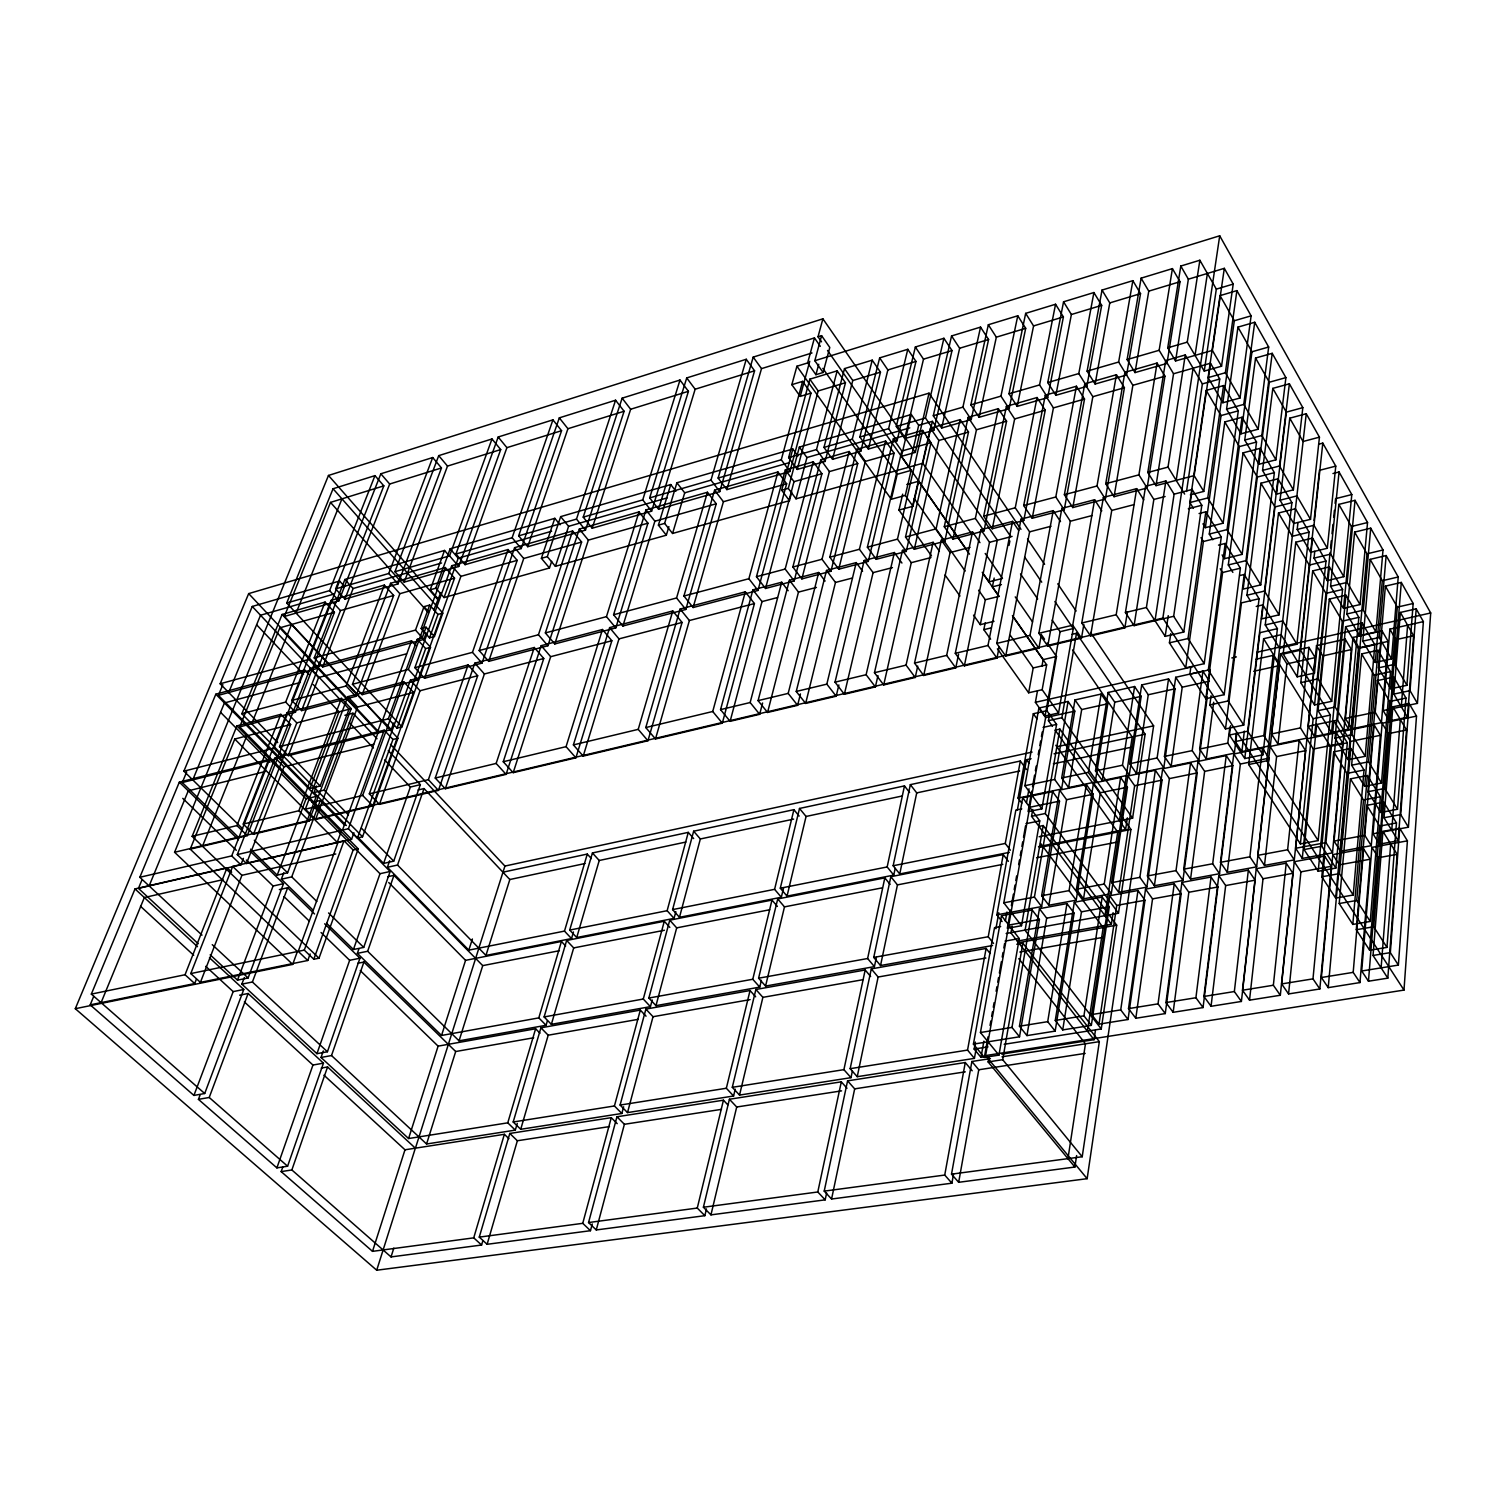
<?xml version="1.0" encoding="UTF-8"?>
<svg xmlns="http://www.w3.org/2000/svg" width="1506" height="1506" viewBox="0 0 1506 1506"><rect width="100%" height="100%" fill="white"/><g stroke="black" fill="none" stroke-linecap="round" stroke-linejoin="round"><path stroke-width="1.5" d="M1047.178 643.043L1056.497 656.503L1046.858 710.7L1033.323 713.731L1018.037 798.067L1061.579 789.031L1074.795 711.114L1068.074 701.476L1038.876 708.046L1045.635 717.59L985.602 1055.574L1403.987 990.082L1430.7 612.961L1219.709 235.783L814.821 360.706L823.104 372.49L815.932 374.693L807.649 362.927L814.445 337.909L753.188 357.11L718.117 478.061L726.871 489.601L789.916 471.529L810.981 393.141L802.623 381.376L791.836 384.67L800.213 396.398L810.981 393.141M1361.725 970.993L1398.377 965.082L1407.413 840.837L1399.695 828.225L1382.922 831.368L1373.039 955.463L1387.817 978.147L1368.465 981.215L1361.725 970.993L1371.91 847.389L1407.413 840.837M1373.02 833.797L1408.411 827.189L1416.506 716.103L1409.07 703.396L1392.843 706.803L1384.014 817.739L1398.17 840.725L1379.477 844.169L1373.02 833.797L1382.132 723.238L1416.506 716.103M1383.186 710.55L1417.428 703.377L1423.377 621.62L1416.186 608.857L1400.373 612.453L1393.859 694.078L1407.47 717.251L1389.379 720.998L1383.186 710.55L1389.887 629.15L1423.377 621.62M1386.97 947.387L1396.457 822.935L1383.694 802.114L1366.808 805.352L1356.285 929.729L1369.632 950.23L1386.97 947.387L1373.698 926.774L1383.694 802.114M1397.493 809.268L1405.964 698.05L1393.709 677.06L1377.388 680.58L1367.975 791.704L1380.757 812.468L1397.493 809.268L1384.786 788.429L1393.709 677.06M1406.924 685.305L1413.155 603.492L1401.295 582.427L1385.388 586.135L1378.461 667.855L1390.735 688.769L1406.924 685.305L1394.725 664.315L1401.295 582.427M1387.817 978.147L1397.135 854.316L1382.922 831.368M1398.17 840.725L1406.51 729.958L1392.843 706.803M1407.47 717.251L1413.607 635.72L1400.373 612.453M1398.377 965.082L1390.339 952.62L1399.695 828.225M1408.411 827.189L1400.712 814.577L1409.07 703.396M1417.428 703.377L1410.03 690.652L1416.186 608.857M1381.115 967.869L1390.697 843.925M1391.751 830.314L1400.316 719.454M1401.295 706.747L1407.602 625.178M1370.253 921.446L1380.381 796.712L1367.392 775.515L1350.411 778.866L1339.21 903.525L1352.821 924.42L1370.253 921.446L1356.737 900.456L1367.392 775.515M1381.491 783.026L1390.527 671.638L1378.065 650.272L1361.65 653.905L1351.635 765.199L1364.662 786.32L1381.491 783.026L1368.559 761.791L1378.065 650.272M1391.563 658.875L1398.227 576.986L1386.141 555.545L1370.14 559.366L1362.798 641.161L1375.279 662.433L1391.563 658.875L1379.157 637.49L1386.141 555.545M1369.632 950.23L1379.665 826.097L1366.808 805.352M1380.757 812.468L1389.718 701.476L1377.388 680.58M1390.735 688.769L1397.323 607.125L1385.388 586.135M1368.465 981.215L1378.404 857.723L1371.91 847.389M1379.477 844.169L1388.363 733.667L1382.132 723.238M1389.379 720.998L1395.911 639.655L1389.887 629.15M1359.974 982.571L1370.159 859.229L1363.645 848.913L1332.791 854.599L1321.383 977.507L1328.217 987.635L1359.974 982.571L1353.197 972.368L1363.645 848.913M1371.269 845.675L1380.381 735.305L1374.131 724.894L1344.256 731.088L1334.052 841.082L1340.604 851.342L1371.269 845.675L1364.794 835.341L1374.131 724.894M1381.435 722.654L1388.137 641.387L1382.075 630.901L1352.953 637.452L1345.423 718.475L1351.729 728.81L1381.435 722.654L1375.204 712.225L1382.075 630.901M1353.235 895.016L1364.022 770.018L1350.788 748.407L1333.695 751.889L1321.797 876.793L1335.671 898.103L1353.235 895.016L1339.436 873.612L1350.788 748.407M1365.208 756.294L1374.827 644.737L1362.139 622.995L1345.611 626.741L1335.013 738.185L1348.265 759.721L1365.208 756.294L1352.03 734.664L1362.139 622.995M1375.938 631.955L1383.016 549.991L1370.724 528.173L1354.628 532.107L1346.835 613.977L1359.56 635.645L1375.938 631.955L1363.307 610.194L1370.724 528.173M1352.821 924.42L1363.495 799.987L1350.411 778.866M1364.662 786.32L1374.187 675.177L1361.65 653.905M1375.279 662.433L1382.301 580.714L1370.14 559.366M1335.671 898.103L1347.023 773.406L1333.695 751.889M1348.265 759.721L1358.393 648.389L1345.611 626.741M1359.56 635.645L1366.996 553.832L1354.628 532.107M1328.217 987.635L1339.38 864.839L1332.791 854.599M1340.604 851.342L1350.581 741.423L1344.256 731.088M1351.729 728.81L1359.071 647.844L1352.953 637.452M1319.84 988.971L1331.248 866.327L1324.64 856.105L1294.238 861.696L1281.644 983.926L1288.571 993.941L1319.84 988.971L1312.987 978.862L1324.64 856.105M1332.509 852.848L1342.712 743.042L1336.368 732.725L1306.907 738.825L1295.631 848.273L1302.276 858.42L1332.509 852.848L1325.939 842.607L1336.368 732.725M1343.879 730.448L1351.409 649.557L1345.253 639.184L1316.526 645.641L1308.206 726.269L1314.587 736.528L1343.879 730.448L1337.573 720.113L1345.253 639.184M1335.86 868.058L1347.343 742.797L1333.864 720.79L1321.816 846.24L1335.86 868.058L1318.202 871.277L1304.064 849.553L1316.677 724.386L1330.25 746.317L1318.202 871.277M1348.604 729.073L1358.845 617.347L1345.931 595.209L1329.309 599.087L1318.051 710.663L1331.568 732.613L1348.604 729.073L1335.182 707.029L1345.931 595.209M1360.031 604.565L1367.542 522.526L1355.042 500.331L1338.853 504.378L1330.589 586.305L1343.54 608.368L1360.031 604.565L1347.155 582.408L1355.042 500.331M1331.568 732.613L1342.317 621.131L1329.309 599.087M1343.54 608.368L1351.428 526.498L1338.853 504.378M1318.164 840.574L1330.363 715.086L1281.117 634.704L1263.609 638.713L1248.681 764.521L1300.393 843.925L1318.164 840.574L1266.772 760.812L1306.248 413.736L1289.776 418.179L1280.044 500.199L1293.729 523.504L1310.502 519.325L1319.444 437.154L1306.248 413.736M1331.699 701.325L1342.58 589.467L1329.403 566.915L1312.686 570.906L1300.789 682.632L1314.55 704.977L1331.699 701.325L1318.014 678.867L1329.403 566.915M1314.776 551.29L1314.041 558.124L1327.238 580.601L1343.823 576.666L1351.804 494.57L1339.06 471.98L1332.961 473.543M1343.823 576.666L1330.702 554.114L1339.06 471.98M1288.571 993.941L1300.92 871.842L1294.238 861.696M1302.276 858.42L1313.326 749.066L1306.907 738.825M1314.587 736.528L1322.739 655.938L1316.526 645.641M1280.326 995.259L1292.92 873.311L1286.218 863.183L1256.249 868.698L1242.488 990.233L1249.528 1000.153L1280.326 995.259L1273.361 985.244L1286.218 863.183M1294.294 859.907L1305.57 750.666L1299.151 740.444L1270.104 746.468L1257.774 855.352L1264.494 865.404L1294.294 859.907L1287.63 849.76L1299.151 740.444M1306.85 738.128L1315.171 657.614L1308.94 647.354L1280.608 653.717L1271.516 733.968L1277.973 744.115L1306.85 738.128L1300.469 727.906L1308.94 647.354M1314.474 673.05L1325.995 561.06L1312.592 538.094L1295.762 542.216L1283.187 654.056L1297.212 676.834L1314.474 673.05L1300.525 650.159L1312.592 538.094M1297.965 522.601L1297.193 529.434L1310.634 552.307L1327.313 548.259L1335.766 466.126L1322.795 443.122L1318.71 444.195M1300.393 843.925L1313.157 718.72L1263.609 638.713M1314.55 704.977L1325.939 593.364L1312.686 570.906M1327.238 580.601L1330.099 552.495M1330.57 547.826L1331.285 540.805M1332.001 533.764L1332.961 524.408M1333.676 517.386L1334.391 510.365M1335.107 503.343L1335.596 498.655L1351.804 494.57M1297.212 676.834L1309.26 565.089L1295.762 542.216M1310.634 552.307L1313.571 524.992M1314.06 520.436L1319.463 470.324L1335.766 466.126M1327.313 548.259L1313.966 525.274L1322.795 443.122M1296.911 644.229L1309.109 532.145L1295.442 508.727L1278.519 513L1265.247 624.934L1279.554 648.145L1296.911 644.229L1282.698 620.905L1265.247 624.934M1249.528 1000.153L1263.026 878.751L1256.249 868.698M1264.494 865.404L1276.599 756.596L1270.104 746.468M1277.973 744.115L1286.896 663.901L1280.608 653.717M1241.396 1001.452L1255.138 880.182L1248.342 870.167L1218.825 875.607L1203.934 996.464L1211.05 1006.29L1241.396 1001.452L1234.355 991.55L1248.342 870.167M1256.644 866.854L1268.937 758.177L1262.442 748.049L1233.791 753.998L1220.462 862.317L1227.277 872.275L1256.644 866.854L1249.886 856.82L1262.442 748.049M1236.445 732.424L1235.334 741.554L1241.866 751.607L1270.349 745.696L1279.422 665.577L1273.116 655.392L1255.91 659.27M1230.628 725.704L1229.461 735.041L1244.784 758.553L1262.913 754.807L1277.408 628.661L1262.856 604.885L1256.23 606.447M1260.955 483.219L1274.961 506.957L1261.539 618.91L1279.008 614.862L1291.903 502.665L1277.973 478.814L1260.955 483.219L1246.949 595.228L1250.601 601.158M1293.372 489.845L1302.822 407.655L1289.381 383.804L1272.815 388.379L1262.555 470.418L1276.504 494.156L1293.372 489.845L1279.516 465.994L1289.381 383.804M1270.349 745.696L1263.873 735.568L1273.116 655.392M1262.913 754.807L1247.683 731.182L1262.856 604.885M1279.008 614.862L1264.513 591.067L1277.973 478.814M1244.784 758.553L1259.882 632.689L1277.408 628.661M1276.504 494.156L1286.331 412.136L1272.815 388.379M1211.069 695.753L1209.864 704.94L1225.489 728.942L1243.73 725.064L1259.072 598.729L1244.22 574.483L1239.777 575.556M1243.052 452.873L1257.322 477.063L1243.165 589.091L1260.748 584.893L1274.377 472.639L1260.183 448.336L1243.052 452.873L1228.294 564.957L1232.868 572.393M1275.921 459.819L1285.898 377.63L1272.212 353.326L1255.552 358.033L1244.747 440.072L1258.941 464.262L1275.921 459.819L1261.802 435.498L1272.212 353.326M1211.05 1006.29L1225.658 885.566L1218.825 875.607M1227.277 872.275L1240.36 764.031L1233.791 753.998M1241.866 751.607L1244.351 731.088M1203.049 1007.57L1217.883 886.978L1211.031 877.038L1181.909 882.403L1165.945 1002.582L1173.155 1012.314L1203.049 1007.57L1195.915 997.744L1211.031 877.038M1219.521 873.706L1232.83 765.575L1226.242 755.56L1198.004 761.415L1183.678 869.188L1190.568 879.052L1219.521 873.706L1212.688 863.766L1226.242 755.56M1210.203 669.53L1199.642 749.047L1206.268 759.005L1234.355 753.169L1236.878 732.669M1234.355 753.169L1227.785 743.136L1229.8 727.191M1243.73 725.064L1228.199 700.949L1244.22 574.483M1260.748 584.893L1245.97 560.646L1260.183 448.336M1225.489 728.942L1241.433 602.889L1259.072 598.729M1258.941 464.262L1269.313 382.223L1255.552 358.033M1190.813 667.327L1189.853 674.217L1205.817 698.709L1224.171 694.68L1240.36 568.195L1225.206 543.459L1218.505 545.116M1222.1 554.905L1224.434 558.688L1242.13 554.359L1256.512 442.03L1242.036 417.256L1224.811 421.944L1209.28 534.065L1212.782 539.75M1258.15 429.21L1268.673 347.02L1254.724 322.265L1237.951 327.122L1226.581 409.143L1241.057 433.803L1258.15 429.21L1243.749 404.417L1254.724 322.265M1173.155 1012.314L1188.836 892.267L1181.909 882.403M1190.568 879.052L1204.649 771.373L1198.004 761.415M1206.268 759.005L1213.685 702.248M1224.171 694.68L1208.301 670.057L1225.206 543.459M1242.13 554.359L1227.051 529.604L1242.036 417.256M1205.817 698.709L1222.608 572.506L1220.255 568.722M1224.434 558.688L1239.363 446.604L1224.811 421.944M1241.057 433.803L1251.975 351.764L1237.951 327.122M1165.267 1013.576L1181.175 893.66L1174.228 883.834L1145.539 889.124L1128.502 1008.625L1135.806 1018.263L1165.267 1013.576L1158.039 1003.862L1174.228 883.834M1182.925 880.464L1197.214 772.898L1190.549 762.958L1162.688 768.738L1147.421 875.965L1154.387 885.735L1182.925 880.464L1176.017 870.619L1190.549 762.958M1208.301 679.488L1202.936 671.168L1175.715 677.286L1164.439 756.426L1171.141 766.29L1198.851 760.549L1207.266 697.033M1198.851 760.549L1192.206 750.609L1202.936 671.168M1170.764 633.65L1169.428 642.836L1185.711 667.855L1204.198 663.675L1221.272 537.04L1205.817 511.814L1199.077 513.527M1202.955 523.824L1205.346 527.684L1223.136 523.184L1238.29 410.837L1223.55 385.574L1206.212 390.412L1189.872 502.571L1193.43 508.369M1240.022 397.998L1251.11 315.846L1236.897 290.62L1220.029 295.628L1208.076 377.611L1222.834 402.742L1240.022 397.998L1225.357 372.754L1236.897 290.62M1204.198 663.675L1188.008 638.544L1205.817 511.814M1223.136 523.184L1207.756 497.94L1223.55 385.574M1135.806 1018.263L1152.542 898.875L1145.539 889.124M1154.387 885.735L1169.409 778.602L1162.688 768.738M1171.141 766.29L1182.229 687.207L1175.715 677.286M1185.711 667.855L1203.407 541.501L1201.016 537.642M1205.346 527.684L1221.046 415.562L1206.212 390.412M1222.834 402.742L1234.318 320.74L1220.029 295.628M1128.032 1019.506L1144.993 900.249L1137.971 890.517L1109.677 895.731L1091.624 1014.573L1099.004 1024.136L1128.032 1019.506L1120.728 1009.886L1137.971 890.517M1146.857 887.128L1162.067 780.108L1155.347 770.263L1127.862 775.966L1111.673 882.648L1118.713 892.324L1146.857 887.128L1139.873 877.377L1155.347 770.263M1163.818 767.815L1175.057 688.788L1168.543 678.905L1141.699 684.929L1129.726 763.711L1136.484 773.482L1163.818 767.815L1157.116 757.97L1168.543 678.905M1192.131 489.469L1173.663 616.293L1134.074 625.668L1125.415 612.547L1145.595 486.287L1165.889 480.941L1146.405 607.502L1165.192 636.36L1183.791 632.012L1201.807 505.263L1192.131 489.469L1174.096 494.175L1155.008 620.698M1190.342 494.89L1203.765 491.408L1219.728 379.023L1210.504 363.228L1173.551 373.752L1156.006 485.647L1194.145 475.614L1210.504 363.228M1175.546 360.969L1167.734 347.811L1180.798 266.054L1199.868 260.237L1187.255 342.144L1204.254 371.097L1221.554 366.203L1233.207 284.088L1224.322 268.332L1188.366 279.194L1175.546 360.969L1212.368 350.409L1224.322 268.332M1165.192 636.36L1168.242 615.653M1186.521 491.483L1202.372 383.898L1185.278 354.945L1165.682 360.574L1147.798 472.489L1156.006 485.647M1204.254 371.097L1216.321 289.133L1199.868 260.237M1020.974 529.34L929.033 393.16L248.678 593.609L75.3 1008.7L376.707 1270.217L1087.144 1178.69L1153.615 725.836L1090.57 632.445M990.421 1058.605L971.897 1061.485L951.51 1174.153L1082.212 1156.74L1099.342 1041.644L1022.856 943.189L1016.776 944.262M1004.182 1044.298L1101.244 1028.937L1116.68 925.155L1043.206 825.552L1038.613 826.474M1006.159 933.494L1118.469 913.22L1130.931 829.467L1059.904 729.111L1055.405 730.109M1039.102 836.734L1132.606 818.135L1145.106 734.194L1076.489 633.273L1072.103 634.327M1403.987 990.082L1162.877 618.1L1219.709 235.783M1176.186 480.339L1193.091 368.179M1195.03 355.378L1207.398 273.452M951.51 1174.153L958.663 1182.304L1074.889 1167.037L1076.621 1155.554M1001.754 1054.106L1094.034 1039.686L1095.408 1030.48M1017.322 941.099L1111.372 924.308L1113.103 912.711M1038.556 846.617L1125.622 829.467L1127.373 817.852M1099.004 1024.136L1116.755 905.407L1109.677 895.731M1118.713 892.324L1134.658 785.718L1127.862 775.966M1136.484 773.482L1148.269 694.755L1141.699 684.929M1067.961 1158.641L1085.45 1043.809L1018.809 958.663M1087.388 1031.139L1103.164 927.583L1040.533 843.304M1104.971 915.648L1117.716 832.065L1055.819 745.282M1119.429 820.751L1132.192 736.98L1072.592 649.952M1091.342 1025.36L1109.301 906.763L1102.204 897.105L1074.324 902.245L1055.273 1020.447L1062.728 1029.916L1091.342 1025.36L1083.943 1015.816L1102.204 897.105M1111.277 893.698L1127.429 787.205L1120.615 777.473L1093.525 783.082L1076.413 889.237L1083.529 898.837L1111.277 893.698L1104.218 884.041L1120.615 777.473M1129.274 774.988L1141.19 696.337L1134.602 686.529L1108.115 692.478L1095.483 770.884L1102.317 780.579L1129.274 774.988L1122.497 765.217L1134.602 686.529M1184.638 494.081L1168.016 467.105L1185.278 354.945M1134.074 625.668L1153.841 499.446L1145.595 486.287M1143.769 499.898L1136.672 488.641L1103.39 497.413L1081.779 622.995L1090.551 635.965L1124.869 627.833L1127.429 611.794M1147.139 487.982L1164.947 376.199L1157.079 363.059L1124.907 372.302L1105.743 483.69L1114.063 496.698L1147.139 487.982L1138.913 474.861L1157.079 363.059M1166.981 363.417L1180.007 281.716L1172.421 268.614L1141.115 278.158L1127.109 359.576L1135.016 372.584L1166.981 363.417L1159.149 350.296L1172.421 268.614M1062.728 1029.916L1081.477 911.827L1074.324 902.245M1083.529 898.837L1100.378 792.758L1093.525 783.082M1102.317 780.579L1114.76 702.21L1108.115 692.478M1055.179 1031.102L1074.117 913.163L1066.963 903.6L1039.441 908.683L1019.449 1026.226L1026.96 1035.601L1055.179 1031.102L1047.705 1021.67L1066.963 903.6M1076.206 900.174L1093.243 794.227L1086.372 784.57L1059.622 790.104L1041.644 895.731L1048.854 905.238L1076.206 900.174L1069.072 890.611L1086.372 784.57M1095.201 782.047L1107.776 703.773L1101.131 694.059L1074.983 699.932L1061.692 777.981L1068.601 787.563L1095.201 782.047L1088.349 772.39L1101.131 694.059M1124.869 627.833L1116.191 614.749L1136.672 488.641M1026.96 1035.601L1046.67 918.171L1039.441 908.683M1048.854 905.238L1066.568 799.705L1059.622 790.104M1068.601 787.563L1081.685 709.571L1074.983 699.932M1090.551 635.965L1111.748 510.421L1103.39 497.413M1114.063 496.698L1132.87 385.31L1118.657 362.024L1132.851 280.662L1102.034 290.074L1087.106 371.154L1095.126 384.03L1126.582 375.013L1140.531 293.632L1132.851 280.662M1135.016 372.584L1148.777 291.147L1141.115 278.158M1101.79 510.854L1094.617 499.728L1061.881 508.369L1038.895 633.292L1047.762 646.093L1081.496 638.111L1083.849 624.425M1105.348 498.994L1124.417 387.72L1116.435 374.73L1084.791 383.823L1064.384 494.702L1072.799 507.56L1105.348 498.994L1097.008 486.005L1116.435 374.73M973.422 1044.129L1019.524 1036.787L1039.422 919.488L1032.194 910.019L1001.49 915.686L980.444 1032.514L998.949 1055.104L984.359 1057.381L973.422 1044.129L994.525 927.677L1000.643 926.548M1021.783 808.873L1015.853 810.096L996.859 914.839L1041.625 906.574L1059.509 801.136L1052.581 791.572L1022.706 797.766L1003.805 902.809L1021.501 925.719L1007.326 928.298L1010.564 910.095M1082.212 1156.74L1002.695 1059.678L1022.856 943.189M1043.206 825.552L1025.078 930.35L1101.244 1028.937M1118.469 913.22L1045.296 813.504L1059.904 729.111M1132.606 818.135L1061.881 717.703L1076.489 633.273M1019.524 1036.787L1011.976 1027.431L1032.194 910.019M1041.625 906.574L1034.415 897.087L1052.581 791.572M1061.579 789.031L1054.652 779.449L1068.074 701.476M1081.496 638.111L1072.724 625.178L1094.617 499.728M998.949 1055.104L1019.261 938.558L1001.49 915.686M1021.501 925.719L1039.761 820.883L1022.706 797.766M1031.723 791.158L1028.071 811.64L1041.87 808.835L1056.572 724.405L1046.858 710.7M1037.427 691.085L1035.394 702.323L1045.089 715.99L1058.567 712.997L1073.27 628.548L1054.878 601.496M984.359 1057.381L988.011 1036.862M990.044 1025.473L990.854 1020.917M991.663 1016.343L992.473 1011.787M993.282 1007.232L994.092 1002.676M996.125 991.268L996.934 986.712M997.744 982.138L998.553 977.582M999.363 973.027L1001.396 961.619M1002.205 957.063L1003.015 952.507M1003.824 947.952L1004.653 943.377M1011.373 905.558L1013.406 894.169M1014.197 889.632L1015.006 885.076M1015.816 880.539L1016.625 875.984M1018.658 864.613L1019.468 860.058M1020.277 855.521L1021.087 850.965M1021.896 846.41L1022.706 841.873M1023.515 837.317L1025.53 825.947M1032.532 786.603L1034.566 775.214M1035.375 770.658L1036.184 766.102M1038.199 754.713L1039.008 750.157M1039.818 745.602L1040.627 741.046M1041.437 736.509L1042.265 731.954M1045.089 715.99L1060.092 631.692L1052.186 620.152M1074.889 1167.037L988.124 1061.937L988.934 1057.381M1012.126 926.096L1010.921 932.911L1094.034 1039.686M1111.372 924.308L1031.535 816.308L1032.74 809.475M1052.449 726.344L1048.421 720.677L1049.626 713.844M958.663 1182.304L978.768 1069.768L971.897 1061.485M985.602 1056.628L980.99 1057.344L983.889 1041.173M1005.349 921.145L1006.968 912.015M1026.546 802.566L1028.993 788.824M1041.907 666.386L1043.131 659.647L1012.427 615.577M980.99 1057.344L974.137 1049.061L975.399 1042.114M995.918 928.731L998.798 912.73M1017.359 810.115L1026.49 759.683L1031.083 758.704M1047.762 646.093L1070.333 521.227L1061.881 508.369M1072.799 507.56L1092.829 396.699L1084.791 383.823M1095.126 384.03L1109.79 302.913L1102.034 290.074M972.179 1070.785L965.271 1062.521L847.577 1080.856L824.215 1191.133L831.576 1199.021L951.886 1183.189L953.543 1174.021M990.082 953.467L986.11 948.441L871.296 968.904L850.156 1068.676L857.234 1076.696L974.42 1058.379L976.076 1049.136M1041.87 808.835L1024.889 785.699L1038.876 708.046M1058.567 712.997L1042.171 689.71L1046.651 664.824L1013.143 616.745M1060.506 521.641L1053.24 510.647L1021.049 519.137L996.746 643.401L1005.707 656.051L1038.876 648.201L1041.418 634.346M1064.215 509.819L1084.508 399.052L1076.432 386.233L1045.296 395.174L1023.703 505.527L1032.212 518.252L1064.215 509.819L1055.8 496.999L1076.432 386.233M1086.824 386.402L1101.677 305.36L1093.902 292.541L1063.556 301.802L1047.762 382.562L1055.857 395.287L1086.824 386.402L1078.804 373.563L1093.902 292.541M951.886 1183.189L944.733 1175.057L965.271 1062.521M974.42 1058.379L967.549 1050.096L986.11 948.441M993.527 943.434L988.237 936.732L1003.241 854.58L890.837 876.699L873.744 957.421L880.539 965.534L992.567 945.523M1010.375 850.212L1005.274 843.454L1020.334 761.019L910.339 784.645L893.152 865.743L899.741 873.951L1009.378 852.358M1042.171 689.71L1028.636 692.798L1033.21 667.949L1010.338 635.4M1038.876 648.201L1029.991 635.419L1053.24 510.647M1005.707 656.051L1029.596 531.844L1021.049 519.137M1032.212 518.252L1053.428 407.9L1045.296 395.174M1055.857 395.287L1071.387 314.509L1063.556 301.802M1018.677 530.432L1012.559 521.377L980.877 529.736L955.293 653.34L964.367 665.84L996.972 658.122L999.212 646.639M1023.779 520.474L1045.239 410.216L1037.069 397.528L1006.403 406.338L983.682 516.2L992.266 528.757L1023.779 520.474L1015.251 507.786L1037.069 397.528M1047.687 397.622L1063.405 316.919L1055.555 304.25L1025.661 313.361L1009.001 393.781L1017.19 406.375L1047.687 397.622L1039.573 384.934L1055.555 304.25M996.972 658.122L987.974 645.49L1012.559 521.377M1009.001 545.398L1009.867 540.993M990.628 639.222L983.832 629.659L985.188 622.863M999.08 596.432L992.398 586.851L994.167 578.059M993.998 621.319L980.293 624.67L985.319 599.746L978.599 590.201M985.206 553.474L1002.469 578.436L988.915 581.843L997.33 540.089L926.567 436.759M964.367 665.84L989.517 542.292L980.877 529.736M992.266 528.757L1014.649 418.932L1006.403 406.338M1017.19 406.375L1033.568 325.936L1025.661 313.361M979.954 542.668L972.518 531.938L941.344 540.146L914.537 663.111L923.705 675.479L955.764 667.873L958.588 654.169M983.964 530.94L1006.573 421.209L998.327 408.672L968.132 417.35L944.281 526.686L952.978 539.11L983.964 530.94L975.361 518.403L998.327 408.672M1009.152 408.672L1025.699 328.308L1017.774 315.771L988.331 324.75L970.862 404.85L979.126 417.275L1009.152 408.672L1000.944 396.134L1017.774 315.771M955.764 667.873L946.672 655.392L972.518 531.938M831.576 1199.021L854.674 1088.857L847.577 1080.856M857.234 1076.696L878.13 977.018L871.296 968.904M880.539 965.534L897.444 884.888L890.837 876.699M899.741 873.951L916.721 792.89L910.339 784.645M846.993 1088.236L841.308 1081.835L729.412 1099.248L703.396 1207.247L710.945 1214.871L825.175 1199.849L826.625 1192.978M870.637 976.49L865.178 969.996L755.88 989.48L732.293 1087.313L739.54 1095.088L850.984 1077.675L852.415 1070.879M890.121 884.417L884.831 877.866L777.717 898.95L758.591 978.203L765.575 986.072L874.421 966.626L876.379 957.421M909.586 792.495L904.466 785.906L799.517 808.458L780.296 888.201L787.036 896.126L893.755 875.118L895.185 868.378M825.175 1199.849L817.796 1191.98L841.308 1081.835M850.984 1077.675L843.906 1069.655L865.178 969.996M874.421 966.626L867.625 958.513L884.831 877.866M893.755 875.118L887.166 866.948L904.466 785.906M923.705 675.479L950.079 552.57L941.344 540.146M952.978 539.11L976.453 429.775L968.132 417.35M979.126 417.275L996.332 337.175L988.331 324.75M939.386 551.177L933.136 542.311L902.452 550.405L874.459 672.711L883.702 684.948L915.234 677.474L917.719 666.104M944.808 541.256L968.509 432.034L960.169 419.628L930.444 428.175L905.52 537.002L914.293 549.295L944.808 541.256L936.092 528.87L960.169 419.628M971.219 419.553L988.576 339.509L980.557 327.103L951.566 335.951L933.306 415.731L941.645 428.024L971.219 419.553L962.918 407.147L980.557 327.103M915.234 677.474L906.066 665.144L933.136 542.311M883.702 684.948L911.281 562.679L902.452 550.405M914.293 549.295L938.84 440.467L930.444 428.175M941.645 428.024L959.642 348.244L951.566 335.951M901.943 563.037L894.376 552.533L864.18 560.496L835.021 682.162L844.358 694.266L875.381 686.905L877.96 675.61M906.254 551.403L931.009 442.708L922.613 430.415L893.34 438.83L867.381 547.167L876.228 559.31L906.254 551.403L897.463 539.148L922.613 430.415M933.852 430.264L951.999 350.559L943.904 338.285L915.347 347.001L896.315 426.443L904.73 438.604L933.852 430.264L925.475 417.99L943.904 338.285M931.499 555.902L898.969 510.063L912.956 506.261L918.679 481.223L906.781 484.518M971.935 534.272L922.802 463.246L932.383 421.341L918.698 425.294L908.965 467.124M912.956 506.261L905.313 495.418L911.13 470.38L827.547 350.465M967.605 551.252L901.435 456.337L915.29 452.402L929.033 393.16M875.381 686.905L866.119 674.707L894.376 552.533M898.969 510.063L902.678 494.156M844.358 694.266L873.085 572.638L864.18 560.496M876.228 559.31L901.812 451.009L893.34 438.83M904.73 438.604L923.498 359.162L915.347 347.001M905.313 495.418L891.307 499.277L897.2 474.277L822.841 368.368M901.435 456.337L911.299 414.489L799.347 447.094L788.297 488.377L796.015 498.825L922.802 463.246M710.945 1214.871L736.698 1107.004L729.412 1099.248M739.54 1095.088L762.883 997.348L755.88 989.48M765.575 986.072L784.475 906.876L777.717 898.95M787.036 896.126L806.068 816.459L799.517 808.458M862.58 571.245L856.217 562.604L826.512 570.435L796.241 691.461L805.654 703.415L836.188 696.205L838.861 684.948M868.303 561.399L894.093 453.193L885.622 441.051L856.782 449.334L829.825 557.164L838.748 569.193L868.303 561.399L859.437 549.276L885.622 441.051M897.049 440.806L915.968 361.44L907.798 349.298L879.655 357.882L859.87 437.004L868.36 449.033L897.049 440.806L888.615 428.664L907.798 349.298M727.812 1104.839L723.445 1100.189L616.952 1116.774L588.545 1222.552L596.263 1229.95L704.846 1215.681L706.465 1208.942M755.654 996.803L750.044 990.534L645.886 1009.095L620.096 1105.065L627.513 1112.595L733.591 1096.01L735.229 1089.196M777.397 906.405L771.976 900.08L669.756 920.166L648.86 998.026L655.976 1005.65L759.758 987.108L761.377 980.331M799.14 816.064L793.907 809.663L693.645 831.218L672.598 909.605L679.488 917.305L781.332 897.256L783.515 888.163M704.846 1215.681L697.278 1208.057L723.445 1100.189M733.591 1096.01L726.344 1088.254L750.044 990.534M759.758 987.108L752.774 979.258L771.976 900.08M781.332 897.256L774.592 889.331L793.907 809.663M836.188 696.205L826.832 684.138L856.217 562.604M805.654 703.415L835.472 582.445L826.512 570.435M838.748 569.193L865.329 461.382L856.782 449.334M868.36 449.033L887.862 369.93L879.655 357.882M825.1 581.052L818.68 572.506L789.426 580.205L758.083 700.629L767.571 712.451L797.615 705.335L800.439 693.927M830.954 571.245L857.742 463.528L849.177 451.518L820.789 459.688L792.853 567.009L801.851 578.906L830.954 571.245L822.012 559.253L849.177 451.518M860.811 451.198L880.464 372.151L872.219 360.16L844.49 368.612L823.989 447.395L832.554 459.311L860.811 451.198L852.283 439.187L872.219 360.16M797.615 705.335L788.184 693.4L818.68 572.506M767.571 712.451L798.462 592.103L789.426 580.205M801.851 578.906L829.392 471.585L820.789 459.688M832.554 459.311L852.773 380.529L844.49 368.612M788.184 590.71L781.708 582.238L752.906 589.844L720.546 709.627L730.109 721.318L759.664 714.315L762.601 702.982M794.17 580.921L821.918 473.712L813.296 461.834L785.323 469.872L756.464 576.704L765.519 588.47L794.17 580.921L785.172 569.061L813.296 461.834M825.1 461.438L845.468 382.731L837.167 370.853L809.833 379.173L788.636 457.636L797.258 469.42L825.1 461.438L816.516 449.56L837.167 370.853M759.664 714.315L750.157 702.53L781.708 582.238M796.015 498.825L806.934 457.542L799.347 447.094M730.109 721.318L762.017 601.591L752.906 589.844M765.519 588.47L794.001 481.656L785.323 469.872M797.258 469.42L818.172 390.958L809.833 379.173M823.104 372.49L829.787 347.453L821.579 335.669L818.022 336.779L821.542 341.824M797.898 455.942L792.834 448.995L676.909 482.767L664.635 523.391L672.561 533.463L789.445 500.67L791.761 491.973M596.263 1229.95L624.388 1124.285L616.952 1116.774M627.513 1112.595L653.02 1016.719L645.886 1009.095M655.976 1005.65L676.683 927.865L669.756 920.166M679.488 917.305L700.346 838.974L693.645 831.218M722.315 723.162L754.431 603.567L745.319 591.839L680.147 609.026L645.792 727.549L655.486 738.975L722.315 723.162L712.733 711.491L745.319 591.839M757.97 590.446L786.64 483.746L777.943 471.98L714.597 490.184L683.912 596.018L693.118 607.52L757.97 590.446L748.877 578.718L777.943 471.98M815.932 374.693L818.737 364.264M617.215 1123.664L611.267 1117.659L509.8 1133.453L479.266 1237.123L487.116 1244.295L590.465 1230.703L592.272 1223.964M646.036 1016.173L640.314 1010.093L540.918 1027.807L513.188 1121.989L520.718 1129.293L621.846 1113.48L623.635 1106.797M669.831 927.395L664.297 921.258L566.651 940.459L544.118 1016.945L551.365 1024.344L650.423 1006.648L652.211 999.984M693.645 838.56L688.28 832.366L592.423 852.961L569.701 930.068L576.723 937.541L674.048 918.378L675.836 911.676M814.821 360.706L821.579 335.669M590.465 1230.703L582.747 1223.324L611.267 1117.659M621.846 1113.48L614.429 1105.969L640.314 1010.093M650.423 1006.648L643.288 999.024L664.297 921.258M674.048 918.378L667.139 910.697L688.28 832.366M789.445 500.67L781.708 490.241L792.834 448.995M789.916 471.529L781.275 459.763L802.623 381.376M800.213 396.398L809.757 361.289M818.022 336.779L822.897 318.82L328.477 475.463L174.583 852.264L292.691 964.405L297.379 951.547L190.227 849.158L234.767 739.051L290.658 724.48L280.831 714.333L236.913 725.911L192.147 836.338L319.008 958.192L358.24 848.857L236.913 725.911M791.836 384.67L796.919 366.24L807.649 362.927M655.486 738.975L689.39 620.528L680.147 609.026M693.118 607.52L723.407 501.724L714.597 490.184M726.871 489.601L761.509 368.631L753.188 357.11M647.938 740.764L682.049 622.449L672.787 610.965L609.61 627.625L573.391 744.905L583.217 756.106L647.938 740.764L638.224 729.356L672.787 610.965M685.795 609.459L716.254 503.757L707.444 492.255L645.961 509.913L613.582 614.749L622.9 626.007L685.795 609.459L676.57 597.976L707.444 492.255M719.755 491.653L754.581 370.796L746.261 359.275L686.717 377.931L649.67 497.902L658.555 509.197L719.755 491.653L710.983 480.132L746.261 359.275M487.116 1244.295L517.367 1140.757L509.8 1133.453M520.718 1129.293L548.203 1035.206L540.918 1027.807M551.365 1024.344L573.692 947.914L566.651 940.459M576.723 937.541L599.237 860.491L592.423 852.961M282.714 1167.244L281.17 1171.612L291.863 1169.955L391.033 1256.926L481.6 1245.029L482.918 1240.53M323.301 1050.943L321.023 1057.457L331.508 1055.555L426.575 1143.995L515.316 1130.121L517.273 1123.42M358.88 949.025L357.355 953.354L367.652 951.265L459.048 1040.834L546.076 1025.285L547.393 1020.804M389.696 860.735L387.4 867.287L397.528 865.046L485.949 955.425L571.527 938.577L573.447 931.969M481.6 1245.029L473.731 1237.857L504.378 1134.3L404.982 1149.793L323.959 1075.19M515.316 1130.121L507.767 1122.836L535.609 1028.767L438.114 1046.143L360.235 970.561M546.076 1025.285L538.809 1017.887L561.418 941.476L465.561 960.339L388.717 882.535M571.527 938.577L564.486 931.103L587.284 854.071L502.91 872.2M672.561 533.463L684.703 492.82L676.909 482.767M675.93 491.257L670.735 484.555L560.665 516.633L547.318 556.636L555.394 566.331L666.33 535.195L668.89 526.648M583.217 756.106L618.985 638.883L609.61 627.625M622.9 626.007L654.884 521.208L645.961 509.913M658.555 509.197L695.151 389.226L686.717 377.931M666.33 535.195L658.404 525.161L670.735 484.555M575.894 757.819L611.85 640.747L602.475 629.508L541.2 645.679L503.249 761.735L513.188 772.672L575.894 757.819L566.068 746.656L602.475 629.508M615.803 627.889L647.938 523.184L639.015 511.908L579.321 529.058L545.36 632.915L554.792 643.947L615.803 627.889L606.466 616.651L639.015 511.908M651.627 511.174L688.43 391.315L679.997 380.039L622.129 398.168L583.217 517.142L592.197 528.211L651.627 511.174L642.742 499.898L679.997 380.039M391.033 1256.926L393.819 1248.098M426.575 1143.995L455.697 1051.527L533.708 1037.766M459.048 1040.834L482.729 965.628L559.441 950.7M485.949 955.425L509.837 879.523L584.987 863.522M376.707 1270.217L415.355 1148.174L327.555 1066.963L321.249 1068.093M415.675 1147.403L478.72 948.686M478.833 948.14L504.924 866.063L1032.118 752.096M281.17 1171.612L372.509 1251.354L404.982 1149.793M321.023 1057.457L408.578 1138.536L438.114 1046.143M357.355 953.354L441.54 1035.469L465.561 960.339M387.4 867.287L468.818 950.135L472.395 938.991M513.188 772.672L550.669 656.691L611.85 640.747M554.792 643.947L588.357 540.127L647.938 523.184M592.197 528.211L630.656 409.256L688.43 391.315M506.091 774.366L543.76 658.499L534.272 647.505L474.823 663.167L435.253 778.037L445.287 788.749L506.091 774.366L496.152 763.429L534.272 647.505M547.902 645.754L581.617 542.028L572.581 530.997L514.6 547.657L479.172 650.554L488.697 661.36L547.902 645.754L538.451 634.76L572.581 530.997M585.476 530.131L624.105 411.27L615.577 400.219L559.31 417.859L518.666 535.854L527.74 546.697L585.476 530.131L576.497 519.099L615.577 400.219M555.394 566.331L568.609 526.328L667.309 497.846M560.1 524.803L554.792 518.328L450.125 548.824L435.818 588.206L444.044 597.562L549.464 567.988L551.685 561.324M549.464 567.988L541.388 558.312L554.792 518.328M445.287 788.749L484.386 673.973L543.76 658.499M488.697 661.36L523.73 558.5L581.617 542.028M527.74 546.697L567.931 428.721L624.105 411.27M438.434 790.386L477.684 675.723L468.102 664.955L410.385 680.166L369.328 793.85L379.456 804.355L438.434 790.386L428.382 779.675L369.328 793.85M481.995 663.111L517.179 560.364L508.049 549.539L451.706 565.729L414.884 667.666L424.504 678.246L481.995 663.111L472.47 652.343L508.049 549.539M521.208 548.56L561.569 430.697L552.928 419.854L498.185 437.004L455.942 554.02L465.09 564.656L521.208 548.56L512.134 537.736L552.928 419.854M291.863 1169.955L327.555 1066.963M331.508 1055.555L363.906 962.052L455.697 1051.527M367.652 951.265L393.951 875.344L482.729 965.628M397.528 865.046L424.014 788.56L509.837 879.523M428.382 779.675L468.102 664.955M200.072 1095.05L198.434 1099.361L276.897 1167.884L287.59 1166.209L323.451 1063.161L248.114 993.489L239.642 995.184M244.311 977.563L241.845 984.133L316.938 1053.673L327.423 1051.753L359.953 958.211L324.656 923.799M326.614 923.347L353.439 949.514L363.718 947.406L390.129 871.485L352.781 833.496M357.694 837.072L383.597 863.427L393.725 861.168L420.343 784.664L388.247 750.628M276.897 1167.884L312.947 1065.043L323.451 1063.161M316.938 1053.673L349.656 960.301L359.953 958.211M353.439 949.514L380.001 873.706L390.129 871.485M383.597 863.427L410.366 787.036L420.343 784.664M372.791 805.917L413.529 692.44L403.853 681.898L347.792 696.676L305.341 809.174L315.563 819.471L372.791 805.917L362.645 795.45L305.341 809.174M418.009 679.959L454.548 578.153L445.343 567.555L390.562 583.293L352.46 684.289L362.155 694.661L418.009 679.959L408.39 669.398L445.343 567.555M458.746 566.482L500.707 449.579L491.991 438.961L438.717 455.64L394.949 571.696L404.192 582.125L458.746 566.482L449.579 555.865L491.991 438.961M362.551 836.809L397.923 738.222L282.093 614.467L241.845 713.75L362.551 836.809L357.487 837.976L348.394 828.733L342.483 830.107L351.576 839.331L353.948 832.762M393.65 722.974L391.259 729.601L382.562 720.301L388.341 718.814L397.038 728.132L401.989 726.871L430.528 647.316L422.151 637.96L426.047 627.174L434.406 636.549L429.53 637.866L421.172 628.529L429.681 605.073L437.964 614.429L429.53 637.866M434.406 636.549L442.82 613.074L333.052 488.753L374.956 475.632L383.823 485.854L338.925 600.819L284.352 616.462L381.733 720.508L377.592 731.841L275.146 757.838L237.289 854.599L246.495 863.522L351.576 839.331M379.456 804.355L420.042 690.746L477.684 675.723M424.504 678.246L460.911 576.346L517.179 560.364M465.09 564.656L506.901 447.659L561.569 430.697M353.138 850.024L344.027 840.781L338.097 842.155L298.244 951.359L304.287 950.117L313.813 959.247L353.138 850.024L358.24 848.857M357.487 837.976L392.953 739.465L397.923 738.222M397.038 728.132L425.652 648.634L430.528 647.316M444.044 597.562L458.219 558.199L551.629 531.241M362.645 795.45L403.853 681.898M433.803 609.892L440.787 592.592M282.093 614.467L325.089 602.099L334.445 612.302L279.758 627.851L239.68 726.909L341.636 830.314L337.25 842.343L232.677 866.421L190.773 973.573L200.411 982.383L307.789 960.489L310.142 953.938M448.581 555.13L444.534 550.443L344.912 579.471L314.227 657.915L322.698 666.951L423.845 639.41L426.16 633.028M304.287 950.117L344.027 840.781M348.394 828.733L384.218 730.165L392.953 739.465M388.341 718.814L417.256 639.297L422.151 637.96M342.483 830.107L378.42 731.634L384.218 730.165M382.562 720.301L411.552 640.841L415.769 645.509M314.227 657.915L415.487 630.092L424.033 606.654L429.681 605.073M438.415 599.143L430.189 589.806L444.534 550.443M198.434 1099.361L209.221 1097.479L248.114 993.489M241.845 984.133L252.406 982.006L287.665 887.749L314.566 913.973M313.21 910.264L281.358 879.203L291.731 876.869L320.307 800.458L344.667 825.232M346.361 825.533L313.982 792.589L324.185 790.104L352.95 713.204L377.008 738.731M315.563 819.471L357.543 707.048L413.529 692.44M362.155 694.661L399.862 593.703L454.548 578.153M404.192 582.125L447.508 466.088L500.707 449.579M93.748 996.294L90.191 1004.86L193.916 1095.427L204.703 1093.507L243.765 989.48L209.485 957.778M210.181 954.823L237.515 980.124L248.095 977.978L283.505 883.683L250.09 851.116M250.561 849.158L277.198 875.155L287.59 872.802L316.298 796.373L215.829 694.21L183.883 771.185L242.673 828.808M222.85 684.628L218.408 695.339L309.972 788.504L320.194 786L349.072 709.1L252.255 606.466L220.158 683.78L277.725 742.609M309.088 821.015L351.199 708.686L341.448 698.351L286.987 712.715L243.257 824.083L253.535 834.173L309.088 821.015L298.866 810.736L243.257 824.083M355.849 696.337L393.668 595.472L384.369 585.081L331.113 600.367L291.806 700.441L301.577 710.625L355.849 696.337L346.135 685.983L291.806 700.441M398.017 583.895L441.484 467.952L432.693 457.542L380.83 473.788L335.631 588.884L344.93 599.106L398.017 583.895L388.755 573.485L432.693 457.542M281.358 879.203L283.825 872.671M313.982 792.589L316.448 786M298.866 810.736L341.448 698.351M346.135 685.983L384.369 585.081M193.916 1095.427L233.166 991.607L243.765 989.48M237.515 980.124L273.094 886.017L283.505 883.683M277.198 875.155L306.057 798.858L316.298 796.373M309.972 788.504L339.001 711.717L313.229 684.515M90.191 1004.86L194.688 983.55L196.401 979.182M198.227 943.735L138.439 888.389L240.904 864.802L243.407 858.364M238.908 837.788L182.282 782.555L282.808 757.085L285.331 750.572M218.408 695.339L317.295 668.419L319.837 661.887M253.535 834.173L296.814 722.88L351.199 708.686M301.577 710.625L340.469 610.589L393.668 595.472M344.93 599.106L389.678 484.028L441.484 467.952M200.411 982.383L241.92 875.325L335.782 853.977M246.495 863.522L283.975 766.818L373.695 744.303M411.552 640.841L310.085 668.513L279.495 746.694L288.305 755.692L318.594 677.549L406.451 653.83M322.698 666.951L353.101 588.526L441.578 562.999M190.227 849.158L247.248 835.661L290.658 724.48M239.68 726.909L295.44 712.225L334.445 612.302M227.048 867.72L135.013 888.917L91.339 994.111L185.05 974.74L227.048 867.72L231.679 872.162M202.011 935.132L139.832 877.283L231.698 855.897L269.63 759.231L274.054 763.73M183.883 771.185L273.998 748.106L304.664 670.001L308.918 674.5M220.158 683.78L308.824 659.402L339.584 581.015L343.688 585.552M192.147 836.338L236.95 825.589L280.831 714.333M241.845 713.75L285.669 702.078L325.089 602.099M401.989 726.871L286.724 603.04L329.607 590.616L374.956 475.632M202.482 846.259L246.777 735.907M251.653 723.765L291.505 624.519M296.08 613.111L341.956 498.844M284.352 616.462L330.511 502.402L383.823 485.854M286.724 603.04L333.052 488.753M101.09 1002.638L144.35 897.538L222.85 879.673M149.132 885.923L188.25 790.857L264.943 771.599M192.768 779.901L224.432 702.963L299.863 682.595M228.724 692.534L260.538 615.239L334.37 593.948M138.439 888.389L142.016 879.768M182.282 782.555L186.706 771.881M139.832 877.283L179.327 782.16L269.63 759.231M695.151 389.226L754.581 370.796M761.509 368.631L812.016 352.969M818.172 390.958L845.468 382.731M852.773 380.529L880.464 372.151M887.862 369.93L915.968 361.44M923.498 359.162L951.999 350.559M959.642 348.244L988.576 339.509M996.332 337.175L1025.699 328.308M1033.568 325.936L1063.405 316.919M1071.387 314.509L1101.677 305.36M1109.79 302.913L1140.531 293.632M1148.777 291.147L1180.007 281.716M1216.321 289.133L1233.207 284.088M252.255 606.466L339.584 581.015M1234.318 320.74L1251.11 315.846M335.631 588.884L388.755 573.485M394.949 571.696L449.579 555.865M455.942 554.02L512.134 537.736M518.666 535.854L576.497 519.099M583.217 517.142L642.742 499.898M649.67 497.902L710.983 480.132M718.117 478.061L781.275 459.763M788.636 457.636L816.516 449.56M823.989 447.395L852.283 439.187M859.87 437.004L888.615 428.664M896.315 426.443L925.475 417.99M933.306 415.731L962.918 407.147M970.862 404.85L1000.944 396.134M1009.001 393.781L1039.573 384.934M1047.762 382.562L1078.804 373.563M1087.106 371.154L1118.657 362.024M1127.109 359.576L1159.149 350.296M1167.734 347.811L1187.255 342.144M684.703 492.82L789.313 462.643M806.934 457.542L909.775 427.873M654.884 521.208L716.254 503.757M723.407 501.724L786.64 483.746M794.001 481.656L821.918 473.712M829.392 471.585L857.742 463.528M865.329 461.382L894.093 453.193M901.812 451.009L931.009 442.708M938.84 440.467L968.509 432.034M976.453 429.775L1006.573 421.209M1014.649 418.932L1045.239 410.216M1053.428 407.9L1084.508 399.052M1092.829 396.699L1124.417 387.72M1132.87 385.31L1164.947 376.199M1251.975 351.764L1268.673 347.02M430.189 589.806L435.818 588.206M541.388 558.312L547.318 556.636M658.404 525.161L664.635 523.391M781.708 490.241L788.297 488.377M1208.076 377.611L1225.357 372.754M1202.372 383.898L1219.728 379.023M897.2 474.277L911.13 470.38M1269.313 382.223L1285.898 377.63M437.964 614.429L442.82 613.074M421.172 628.529L426.047 627.174M1226.581 409.143L1243.749 404.417M1221.046 415.562L1238.29 410.837M215.829 694.21L304.664 670.001M1286.331 412.136L1302.822 407.655M1244.747 440.072L1261.802 435.498M1239.363 446.604L1256.512 442.03M352.46 684.289L408.39 669.398M414.884 667.666L472.47 652.343M479.172 650.554L538.451 634.76M545.36 632.915L606.466 616.651M613.582 614.749L676.57 597.976M683.912 596.018L748.877 578.718M756.464 576.704L785.172 569.061M792.853 567.009L822.012 559.253M829.825 557.164L859.437 549.276M867.381 547.167L897.463 539.148M905.52 537.002L936.092 528.87M944.281 526.686L975.361 518.403M983.682 516.2L1015.251 507.786M1023.703 505.527L1055.8 496.999M1064.384 494.702L1097.008 486.005M1105.743 483.69L1138.913 474.861M1147.798 472.489L1168.016 467.105M1319.444 437.154L1303.048 441.503L1289.776 418.179M1262.555 470.418L1279.516 465.994M618.985 638.883L682.049 622.449M689.39 620.528L754.431 603.567M762.017 601.591L777.491 597.562M798.462 592.103L816.44 587.415M835.472 582.445L852.434 578.022M873.085 572.638L892.437 567.593M911.281 562.679L930.953 557.559M950.079 552.57L970.071 547.356M989.517 542.292L1012.088 536.4M1029.596 531.844L1051.019 526.253M1070.333 521.227L1092.114 515.541M1111.748 510.421L1133.886 504.661M1153.841 499.446L1165.098 496.528M1257.322 477.063L1274.377 472.639M344.893 715.294L352.95 713.204M1189.872 502.571L1207.756 497.94M1188.309 508.727L1201.807 505.263M279.495 746.694L381.733 720.508M1280.044 500.199L1296.911 495.907L1310.502 519.325M288.305 755.692L391.259 729.601M1274.961 506.957L1291.903 502.665M992.398 586.851L1001.434 584.573M1209.28 534.065L1227.051 529.604M1203.407 541.501L1221.272 537.04M985.319 599.746L998.93 596.357L982.891 573.334M1297.193 529.434L1313.966 525.274M1309.109 532.145L1292.261 536.305L1278.519 513M1351.428 526.498L1367.542 522.526M1228.294 564.957L1245.97 560.646M983.832 629.659L990.684 628.002M1222.608 572.506L1240.36 568.195M1314.041 558.124L1330.702 554.114M312.119 802.434L320.307 800.458M1309.26 565.089L1325.995 561.06M1366.996 553.832L1383.016 549.991M435.253 778.037L496.152 763.429M503.249 761.735L566.068 746.656M573.391 744.905L638.224 729.356M645.792 727.549L712.733 711.491M720.546 709.627L750.157 702.53M758.083 700.629L788.184 693.4M796.241 691.461L826.832 684.138M835.021 682.162L866.119 674.707M874.459 672.711L906.066 665.144M914.537 663.111L946.672 655.392M955.293 653.34L987.974 645.49M996.746 643.401L1029.991 635.419M1038.895 633.292L1072.724 625.178M1081.779 622.995L1116.191 614.749M1125.415 612.547L1146.405 607.502M1060.092 631.692L1073.27 628.548M418.047 789.991L424.014 788.56M1246.949 595.228L1264.513 591.067M174.583 852.264L1162.877 618.1M1330.589 586.305L1347.155 582.408M1043.131 659.647L1056.497 656.503M1325.939 593.364L1342.58 589.467M1382.301 580.714L1398.227 576.986M1033.21 667.949L1046.651 664.824M237.289 854.599L341.636 830.314M1169.428 642.836L1188.008 638.544M1346.835 613.977L1363.307 610.194M1397.323 607.125L1413.155 603.492M1342.317 621.131L1358.845 617.347M1035.394 702.323L1192.921 666.706M1231.795 657.934L1236.37 656.898M1256.945 652.249L1430.7 612.961M1189.853 674.217L1208.301 670.057M1283.187 654.056L1300.525 650.159M1362.798 641.161L1379.157 637.49M1045.635 717.59L1074.795 711.114M1081.685 709.571L1107.776 703.773M1114.76 702.21L1141.19 696.337M1148.269 694.755L1175.057 688.788M1182.229 687.207L1209.374 681.164M1253.67 671.3L1279.422 665.577M1286.896 663.901L1315.171 657.614M1322.739 655.938L1351.409 649.557M1359.071 647.844L1388.137 641.387M1395.911 639.655L1413.607 635.72M1358.393 648.389L1374.827 644.737M279.344 889.594L287.665 887.749M1048.421 720.677L1061.881 717.703M1043.074 727.398L1056.572 724.405M387.87 876.68L393.951 875.344M1300.789 682.632L1318.014 678.867M1378.461 667.855L1394.725 664.315M1209.864 704.94L1228.199 700.949M1374.187 675.177L1390.527 671.638M1057.344 746.637L1153.615 725.836M1054.068 753.772L1145.106 734.194M599.237 860.491L685.87 842.042M700.346 838.974L793.624 819.113M806.068 816.459L901.736 796.09M916.721 792.89L1019.656 770.978M1053.334 763.806L1131.326 747.202M1393.859 694.078L1410.03 690.652M1318.051 710.663L1335.182 707.029M1229.461 735.041L1247.683 731.182M1389.718 701.476L1405.964 698.05M1313.157 718.72L1330.363 715.086M1024.889 785.699L1054.652 779.449M1061.692 777.981L1088.349 772.39M1095.483 770.884L1122.497 765.217M1129.726 763.711L1157.116 757.97M1164.439 756.426L1192.206 750.609M1199.642 749.047L1227.785 743.136M1235.334 741.554L1263.873 735.568M1271.516 733.968L1300.469 727.906M1308.206 726.269L1337.573 720.113M1345.423 718.475L1375.204 712.225M190.773 973.573L297.379 951.547M1335.013 738.185L1352.03 734.664M1029.709 807.254L1059.509 801.136M1066.568 799.705L1093.243 794.227M1100.378 792.758L1127.429 787.205M1134.658 785.718L1162.067 780.108M1169.409 778.602L1197.214 772.898M1204.649 771.373L1232.83 765.575M1240.36 764.031L1268.937 758.177M1276.599 756.596L1305.57 750.666M1313.326 749.066L1342.712 743.042M1350.581 741.423L1380.381 735.305M1388.363 733.667L1406.51 729.958M1330.25 746.317L1347.343 742.797M1248.681 764.521L1266.772 760.812M313.813 959.247L319.008 958.192M75.3 1008.7L292.691 964.405M1031.535 816.308L1045.296 813.504M1025.944 823.669L1039.761 820.883M357.731 963.294L363.906 962.052M1351.635 765.199L1368.559 761.791M1347.023 773.406L1364.022 770.018M468.818 950.135L564.486 931.103M569.701 930.068L667.139 910.697M672.598 909.605L774.592 889.331M780.296 888.201L887.166 866.948M893.152 865.743L1005.274 843.454M1039.46 847.464L1130.931 829.467M1367.975 791.704L1384.786 788.429M573.692 947.914L664.41 930.256M676.683 927.865L769.679 909.756M784.475 906.876L882.347 887.825M897.444 884.888L1002.789 864.369M1036.617 857.78L1117.019 842.118M1363.495 799.987L1380.381 796.712M1384.014 817.739L1400.712 814.577M1379.665 826.097L1396.457 822.935M1003.805 902.809L1034.415 897.087M1041.644 895.731L1069.072 890.611M1076.413 889.237L1104.218 884.041M1111.673 882.648L1139.873 877.377M1147.421 875.965L1176.017 870.619M1183.678 869.188L1212.688 863.766M1220.462 862.317L1249.886 856.82M1257.774 855.352L1287.63 849.76M1295.631 848.273L1325.939 842.607M1334.052 841.082L1364.794 835.341M1304.064 849.553L1321.816 846.24M1008.775 925.079L1039.422 919.488M1046.67 918.171L1074.117 913.163M1081.477 911.827L1109.301 906.763M1116.755 905.407L1144.993 900.249M1152.542 898.875L1181.175 893.66M1188.836 892.267L1217.883 886.978M1225.658 885.566L1255.138 880.182M1263.026 878.751L1292.92 873.311M1300.92 871.842L1331.248 866.327M1339.38 864.839L1370.159 859.229M1378.404 857.723L1397.135 854.316M441.54 1035.469L538.809 1017.887M544.118 1016.945L643.288 999.024M648.86 998.026L752.774 979.258M758.591 978.203L867.625 958.513M873.744 957.421L988.237 936.732M1321.797 876.793L1339.436 873.612M1005.048 941.099L1019.261 938.558M1017.905 942.775L1116.68 925.155M548.203 1035.206L638.224 1019.336M653.02 1016.719L750.12 999.608M762.883 997.348L862.9 979.709M878.13 977.018L985.865 958.023M1019.863 952.037L1102.674 937.429M1339.21 903.525L1356.737 900.456M1356.285 929.729L1373.698 926.774M1373.039 955.463L1390.339 952.62M980.444 1032.514L1011.976 1027.431M1019.449 1026.226L1047.705 1021.67M1055.273 1020.447L1083.943 1015.816M1091.624 1014.573L1120.728 1009.886M1128.502 1008.625L1158.039 1003.862M1165.945 1002.582L1195.915 997.744M1203.934 996.464L1234.355 991.55M1242.488 990.233L1273.361 985.244M1281.644 983.926L1312.987 978.862M1321.383 977.507L1353.197 972.368M408.578 1138.536L507.767 1122.836M513.188 1121.989L614.429 1105.969M620.096 1105.065L726.344 1088.254M732.293 1087.313L843.906 1069.655M850.156 1068.676L967.549 1050.096M974.137 1049.061L988.011 1046.858M1002.017 1056.798L1099.342 1041.644M988.124 1061.937L1002.695 1059.678M517.367 1140.757L609.497 1126.582M624.388 1124.285L721.487 1109.357M736.698 1107.004L841.572 1090.871M854.674 1088.857L965.271 1071.839M978.768 1069.768L1085.186 1053.391M372.509 1251.354L473.731 1237.857M479.266 1237.123L582.747 1223.324M588.545 1222.552L697.278 1208.057M703.396 1207.247L817.796 1191.98M824.215 1191.133L944.733 1175.057M91.339 994.111L204.703 1093.507M209.221 1097.479L287.59 1166.209M185.05 974.74L194.688 983.55M140.51 906.292L193.709 955.275M205.72 966.325L233.166 991.607M244.367 1001.923L312.947 1065.043M135.013 888.917L197.474 946.69M212.252 944.657L248.095 977.978M252.406 982.006L327.423 1051.753M298.244 951.359L307.789 960.489M232.677 866.421L241.92 875.325M504.378 1134.3L508.915 1138.668M231.698 855.897L240.904 864.802M182.772 798.368L236.291 850.306M246.344 860.039L273.094 886.017M283.994 896.597L309.257 921.088M321.042 932.515L349.656 960.301M179.327 782.16L238.381 839.708M254.307 840.216L287.59 872.802M291.731 876.869L316.844 901.473M328.553 912.956L363.718 947.406M236.95 825.589L247.248 835.661M234.767 739.051L337.25 842.343M535.609 1028.767L539.976 1033.191M220.667 712.413L269.932 762.281M281.415 773.915L306.057 798.858M314.961 807.875L380.001 873.706M275.146 757.838L283.975 766.818M273.998 748.106L282.808 757.085M289.152 754.299L320.194 786M324.185 790.104L348.451 814.897M361.384 828.112L393.725 861.168M286.987 712.715L296.814 722.88M285.669 702.078L295.44 712.225M561.418 941.476L565.654 945.956M256.811 624.99L303.553 674.312M349.317 722.598L373.413 748.03M384.67 759.909L410.366 787.036M310.085 668.513L318.594 677.549M347.792 696.676L357.543 707.048M248.678 593.609L379.23 732.405M390.506 744.397L504.924 866.063M279.758 627.851L377.592 731.841M308.824 659.402L317.295 668.419M410.385 680.166L420.042 690.746M331.113 600.367L340.469 610.589M329.607 590.616L338.925 600.819M344.912 579.471L353.101 588.526M587.284 854.071L591.369 858.589M417.256 639.297L425.652 648.634M415.487 630.092L423.845 639.41M390.562 583.293L399.862 593.703M474.823 663.167L484.386 673.973M424.033 606.654L428.175 611.323M330.511 502.402L428.401 612.716M328.477 475.463L437.606 599.369M451.706 565.729L460.911 576.346M380.83 473.788L389.678 484.028M450.125 548.824L458.219 558.199M541.2 645.679L550.669 656.691M438.717 455.64L447.508 466.088M514.6 547.657L523.73 558.5M985.602 1055.574L1087.144 1178.69M498.185 437.004L506.901 447.659M560.665 516.633L568.609 526.328M579.321 529.058L588.357 540.127M559.31 417.859L567.931 428.721M996.859 914.839L1002.092 921.559M622.129 398.168L630.656 409.256M1003.241 854.58L1008.38 861.338M1018.037 798.067L1021.802 803.15M1020.334 761.019L1026.527 769.51M1026.49 759.683L1028.975 763.09M1033.323 713.731L1036.975 718.851M796.919 366.24L891.307 499.277M945.053 575.01L959.962 596.018M973.516 615.126L980.293 624.67M997.405 648.804L1028.636 692.798M1055.122 730.128L1125.622 829.467M914.18 498.448L965.177 571.075M982.251 572.299L988.915 581.843M918.679 481.223L969.506 554.152M814.445 337.909L820.318 346.305M822.897 318.82L915.29 452.402M1015.251 596.903L1032.551 621.903M1041.87 635.363L1044.524 639.203M911.299 414.489L918.698 425.294M1020.541 573.955L1037.672 598.974M932.383 421.341L1010.752 536.588M1024.664 557.069L1041.738 582.182M1027.525 539.073L1044.599 564.355M1057.739 583.82L1076.131 611.041M1173.663 616.293L1183.791 632.012M1165.889 480.941L1174.096 494.175M1194.145 475.614L1203.765 491.408M1165.682 360.574L1173.551 373.752M1212.368 350.409L1221.554 366.203M1180.798 266.054L1188.366 279.194"/></g></svg>
